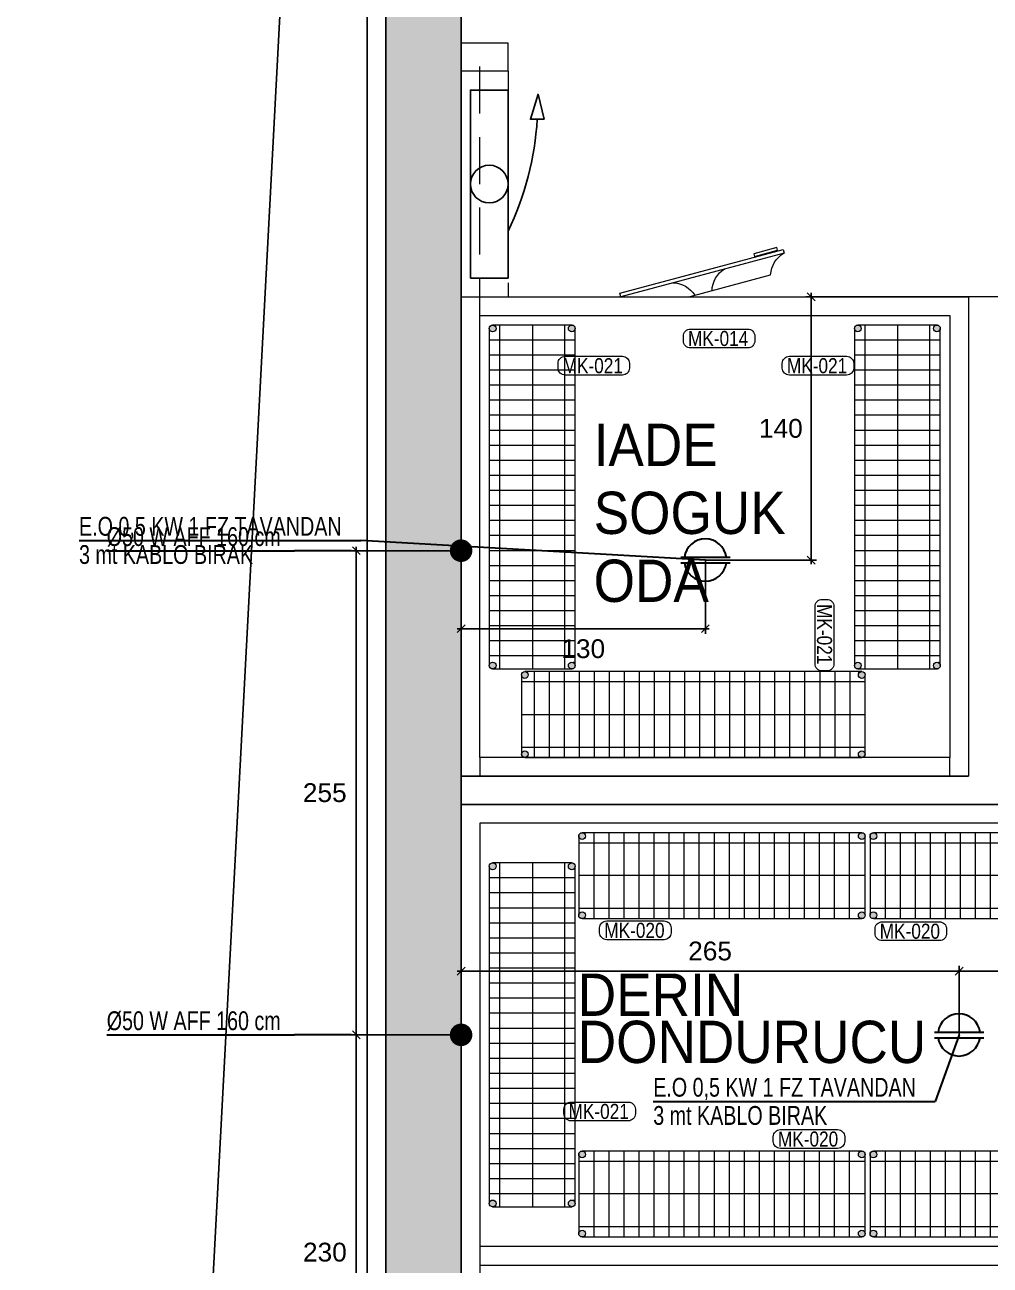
# Model space of a CAD drawing. Extents: x -5598 to 26293, y -3808 to 13850.
# Drawn here: x -2162 to -1648, y 5875 to 6535 of the extents above; entities that cross this region are included whole.
import ezdxf
from ezdxf.enums import TextEntityAlignment as Align

# ---------------------------------------------------------------- set-up
doc = ezdxf.new("R2010")
doc.units = 0
doc.header["$LTSCALE"] = 100
doc.header["$MEASUREMENT"] = 0
doc.set_wipeout_variables(frame=1)
doc.linetypes.add('HIDDEN', pattern=[0.375, 0.25, -0.125])
for name, color, linetype, lineweight in [('AD', 5, 'Continuous', 9), ('AK', 7, 'Continuous', 15), ('AP', 6, 'Continuous', 15), ('Y-DUVAR GAZBETON', 161, 'Continuous', 20)]:
    doc.layers.add(name, color=color, linetype=linetype, lineweight=lineweight)
for name, color, linetype in [('IZ', 7, 'Continuous'), ('KOLON', 7, 'Continuous'), ('MERD', 7, 'Continuous'), ('OLCU DIS', 7, 'Continuous'), ('Rec-mantolamakulerengi', 230, 'Continuous'), ('TARAMA', 7, 'Continuous'), ('TEFRIS YANGIN', 7, 'Continuous')]:
    doc.layers.add(name, color=color, linetype=linetype)
for name, color, linetype, lineweight, true_color in [('MAKPA COLD ROOM', 7, 'Continuous', 15, 0x143d69), ('MAKPA ELEKTRIK', 7, 'Continuous', 30, 0x93039a), ('MAKPA SIHHI', 7, 'Continuous', 30, 0x428a93)]:
    doc.layers.add(name, color=color, linetype=linetype, lineweight=lineweight, true_color=true_color)
doc.styles.add('MAKPA TESISAT', font='arial.ttf', dxfattribs={"height": 10})
doc.styles.add('olcu', font='romans.shx', dxfattribs={"width": 0.5})
doc.styles.add('POZ TEXT', font='ARIALN.TTF', dxfattribs={"height": 8})
doc.styles.get("Standard").update_dxf_attribs({"font": 'arial.ttf'})
doc.dimstyles.new('1-200', dxfattribs={"dimtxt": 40, "dimasz": 2, "dimexe": 0, "dimexo": 0, "dimgap": 10, "dimtad": 1, "dimdec": 4, "dimrnd": 0.1, "dimzin": 9, "dimdsep": 46, "dimtxsty": 'olcu', "dimblk1": 'SOL', "dimblk2": 'SAG', "dimsah": 1, "dimcen": 0, "dimse1": 1, "dimse2": 1, "dimclre": 13, "dimadec": 0, "dimazin": 0, "dimtfac": 1, "dimtdec": 4, "dimtix": 1, "dimtmove": 2, "dimatfit": 2, "dimldrblk": 'SOL', "dimfxl": 0, "dimtolj": 1, "dimarcsym": 0})
doc.dimstyles.new('MAKPA TESISAT DIM', dxfattribs={"dimscale": 0.7, "dimtxt": 12, "dimasz": 6, "dimexe": 4, "dimexo": 0, "dimgap": 8, "dimtad": 2, "dimtih": 1, "dimtoh": 1, "dimdec": 0, "dimrnd": 5, "dimzin": 0, "dimdsep": 46, "dimtxsty": 'MAKPA TESISAT', "dimblk1": 'OBLIQUE', "dimblk2": 'OBLIQUE', "dimsah": 1, "dimcen": 0, "dimdle": 3, "dimclrd": 256, "dimclre": 256, "dimclrt": 256, "dimadec": 0, "dimazin": 0, "dimtfac": 1, "dimtdec": 0, "dimtix": 1, "dimtofl": 0, "dimtmove": 2, "dimatfit": 3, "dimldrblk": 'OBLIQUE', "dimfxl": 0, "dimtvp": 7, "dimtolj": 1, "dimtzin": 0, "dimarcsym": 0})

# ---------------------------------------------------------------- blocks, each defined once
blk = doc.blocks.new('TASIYICI SISTEM (1.BODRUM KAT)')
at = {"layer": 'TARAMA'}
h = blk.add_hatch(dxfattribs=at)
h.set_pattern_fill('ANSI33', color=253, scale=100)
h.set_pattern_definition([(45, (-5880, -12320), (-17.67767, 17.67767), []), (45, (-5862.322, -12320), (-17.67767, 17.67767), [12.5, -6.25])])
h.paths.add_polyline_path([(-7810, -4715), (-7850, -4715), (-7850, -10120), (-8480, -10120), (-8480, -4715), (-8780, -4715), (-8780, -2330), (-8550, -2330), (-8550, -60), (-6090, -60), (-6090, 30), (-8640, 30), (-8640, -2260), (-8850, -2260), (-8850, -4785), (-8530, -4785), (-8530, -10160), (-5890, -10160), (-5890, -10120), (-7810, -10120)])
at = {"layer": 'IZ', "color": 8, "linetype": 'HIDDEN'}
blk.add_lwpolyline([(-7810, -4715), (-6490, -4715), (-6490, -10120), (-7810, -10120)], close=True, dxfattribs=at)
at = {"layer": 'KOLON', "color": 4}
for points in [[(-7850, -10120), (-7850, -4715)], [(-7810, -10120), (-7810, -4715)]]:
    blk.add_lwpolyline(points, dxfattribs=at)
blk = doc.blocks.new('SOL')
at = {"color": 0}
for p, q in [((0, 30), (0, -6.96)), ((7.58, 0), (-6.97, 0))]:
    blk.add_line(p, q, dxfattribs=at)
blk.add_circle((0, 0), 3, dxfattribs=at)
blk = doc.blocks.new('SAG')
at = {"color": 0}
for p, q in [((0, -30), (0, 6.96)), ((7.58, 0), (-6.97, 0))]:
    blk.add_line(p, q, dxfattribs=at)
blk.add_circle((0, 0), 3, dxfattribs=at)
blk = doc.blocks.new('*D332')
at = {"layer": 'OLCU DIS', "color": 0, "lineweight": -2, "transparency": 16777216}
blk.add_line((21268, -935), (-2968, -935), dxfattribs=at)
at = {"layer": 'OLCU DIS', "color": 0, "lineweight": -2, "transparency": 16777216, "xscale": 2, "yscale": 2, "zscale": 2, "rotation": 180}
blk.add_blockref('SAG', (-2970, -935), dxfattribs=at)
at = {"layer": 'OLCU DIS', "color": 0, "lineweight": -2, "transparency": 16777216, "xscale": 2, "yscale": 2, "zscale": 2}
blk.add_blockref('SOL', (21270, -935), dxfattribs=at)
at = {"layer": 'OLCU DIS', "color": 0, "transparency": 16777216, "insert": (9295.64, -905), "char_height": 40, "attachment_point": 5, "style": 'olcu'}
blk.add_mtext('\\A1;24240', dxfattribs=at)
blk = doc.blocks.new('*U598')
at = {"color": 0}
blk.add_lwpolyline([(-49.97, 20), (50.03, 20), (50.03, 0), (-49.97, 0)], close=True, dxfattribs=at)
blk.add_lwpolyline([(34.49, -19.13), (34.51, -11.92), (47.82, -16.02), (34.49, -19.13)], dxfattribs=at)
blk.add_circle((0.03, 10), 10, dxfattribs=at)
blk.add_arc((44.72, 145.24), 161.09, 244.3674, 266.36348, dxfattribs=at)
blk = doc.blocks.new('YANGIN DOLAPLARI-B1')
at = {"color": 0, "rotation": 90}
blk.add_blockref('*U598', (-1935, 6409.97), dxfattribs=at)
blk = doc.blocks.new('SOKAPI')
at = {"layer": 'MAKPA COLD ROOM'}
blk.add_line((11.82, -3.44), (79.73, -21.64), dxfattribs=at)
for points in [[(86.42, -35.23), (86.93, -33.29), (0, -10), (-0.52, -11.93)], [(83.39, -34.82), (83.02, -36.21), (70.73, -32.92), (71.1, -31.53)]]:
    blk.add_lwpolyline(points, close=True, dxfattribs=at)
for centre, radius, start, end in [((-0.14, 3.85), 14, 271.32537, 328.63654), ((27.39, -3.53), 14, 271.32537, 328.63654), ((62.53, -12.95), 14, 181.36346, 238.67463), ((94.35, -20.78), 14.65, 183.35111, 239.36194)]:
    blk.add_arc(centre, radius, start, end, dxfattribs=at)
blk.add_wipeout([(0, -10), (90, -10), (90, 0), (0, 0)]).dxf.layer = 'MAKPA COLD ROOM'
blk = doc.blocks.new('46x183')
at = {"layer": 'AD'}
h = blk.add_hatch(color=1, dxfattribs=at)
h.paths.add_polyline_path([(19.1, 181.1, 1), (22.7, 181.1, 1)])
h.paths.add_polyline_path([(-23, 181.1, 1), (-19.4, 181.1, 1)])
h.paths.add_polyline_path([(-23, 1.8, 1), (-19.4, 1.8, 1)])
h.paths.add_polyline_path([(22.7, 1.8, 1), (19.1, 1.8, 1)])
at = {"layer": 'AD', "color": 1}
blk.add_line((0, 182.9), (0, 0), dxfattribs=at)
for points in [[(-22.93, 181.6), (-23, 181.6)], [(-23, 181.1), (-23, 1.8)], [(-22.19, 179.6), (-23, 179.6)], [(-22.19, 179.6), (-23, 179.6)], [(21.2, 182.9), (-21.2, 182.9)], [(17.65, 182.9), (-17.95, 182.9)], [(-17.5, 182.9), (-17.5, 0)], [(17.2, 0), (17.2, 182.9)], [(22.7, 179.6), (21.89, 179.6)], [(22.7, 179.6), (21.89, 179.6)], [(22.7, 181.6), (22.63, 181.6)], [(22.7, 1.8), (22.7, 181.1)], [(22.7, 174.9), (-23, 174.9)], [(22.7, 174.9), (-23, 174.9)], [(22.7, 166.9), (-23, 166.9)], [(22.7, 166.9), (-23, 166.9)], [(22.7, 158.9), (-23, 158.9)], [(22.7, 158.9), (-23, 158.9)], [(22.7, 150.9), (-23, 150.9)], [(22.7, 150.9), (-23, 150.9)], [(22.7, 142.9), (-23, 142.9)], [(22.7, 142.9), (-23, 142.9)], [(22.7, 134.9), (-23, 134.9)], [(22.7, 134.9), (-23, 134.9)], [(22.7, 126.9), (-23, 126.9)], [(22.7, 126.9), (-23, 126.9)], [(22.7, 118.9), (-23, 118.9)], [(22.7, 118.9), (-23, 118.9)], [(22.7, 110.9), (-23, 110.9)], [(22.7, 110.9), (-23, 110.9)], [(22.7, 102.9), (-23, 102.9)], [(22.7, 102.9), (-23, 102.9)], [(22.7, 94.9), (-23, 94.9)], [(22.7, 94.9), (-23, 94.9)], [(22.7, 86.9), (-23, 86.9)], [(22.7, 86.9), (-23, 86.9)], [(22.7, 78.9), (-23, 78.9)], [(22.7, 78.9), (-23, 78.9)], [(22.7, 70.9), (-23, 70.9)], [(22.7, 70.9), (-23, 70.9)], [(22.7, 62.9), (-23, 62.9)], [(22.7, 62.9), (-23, 62.9)], [(22.7, 54.9), (-23, 54.9)], [(22.7, 54.9), (-23, 54.9)], [(22.7, 46.9), (-23, 46.9)], [(22.7, 38.9), (-23, 38.9)], [(22.7, 30.9), (-23, 30.9)], [(22.7, 22.9), (-23, 22.9)], [(22.7, 14.9), (-23, 14.9)], [(22.7, 6.9), (-23, 6.9)], [(-22.95, 1.4), (-23, 1.4)], [(-21.2, 0), (21.2, 0)], [(22.7, 3.4), (21.72, 3.4)], [(22.7, 1.4), (22.65, 1.4)]]:
    blk.add_lwpolyline(points, dxfattribs=at)
for centre in [(-21.2, 181.1), (20.9, 181.1), (-21.2, 1.8), (20.9, 1.8)]:
    blk.add_circle(centre, 1.8, dxfattribs=at)
blk = doc.blocks.new('46x152')
at = {"layer": 'AD'}
h = blk.add_hatch(color=2, dxfattribs=at)
h.paths.add_polyline_path([(19.1, 150.6, 1), (22.7, 150.6, 1)])
h.paths.add_polyline_path([(-23, 150.6, 1), (-19.4, 150.6, 1)])
h.paths.add_polyline_path([(-23, 1.8, 1), (-19.4, 1.8, 1)])
h.paths.add_polyline_path([(22.7, 1.8, 1), (19.1, 1.8, 1)])
at = {"layer": 'AD', "color": 2}
blk.add_line((0, 0), (0, 152.4), dxfattribs=at)
for points in [[(21.2, 152.4), (-21.2, 152.4)], [(-17.5, 152.4), (-17.5, 0)], [(17.2, 0), (17.2, 152.4)], [(-22.93, 151.1), (-23, 151.1)], [(-23, 150.6), (-23, 1.8)], [(-22.19, 149.1), (-23, 149.1)], [(-22.19, 149.1), (-23, 149.1)], [(22.7, 149.1), (21.89, 149.1)], [(22.7, 149.1), (21.89, 149.1)], [(22.7, 151.1), (22.63, 151.1)], [(22.7, 1.8), (22.7, 150.6)], [(22.7, 144.4), (-23, 144.4)], [(22.7, 144.4), (-23, 144.4)], [(22.7, 136.4), (-23, 136.4)], [(22.7, 136.4), (-23, 136.4)], [(22.7, 128.4), (-23, 128.4)], [(22.7, 128.4), (-23, 128.4)], [(22.7, 120.4), (-23, 120.4)], [(22.7, 120.4), (-23, 120.4)], [(22.7, 112.4), (-23, 112.4)], [(22.7, 112.4), (-23, 112.4)], [(22.7, 104.4), (-23, 104.4)], [(22.7, 104.4), (-23, 104.4)], [(22.7, 96.4), (-23, 96.4)], [(22.7, 96.4), (-23, 96.4)], [(22.7, 88.4), (-23, 88.4)], [(22.7, 88.4), (-23, 88.4)], [(22.7, 80.4), (-23, 80.4)], [(22.7, 80.4), (-23, 80.4)], [(22.7, 72.4), (-23, 72.4)], [(22.7, 72.4), (-23, 72.4)], [(22.7, 64.4), (-23, 64.4)], [(22.7, 64.4), (-23, 64.4)], [(22.7, 56.4), (-23, 56.4)], [(22.7, 56.4), (-23, 56.4)], [(22.7, 48.4), (-23, 48.4)], [(22.7, 48.4), (-23, 48.4)], [(22.7, 40.4), (-23, 40.4)], [(22.7, 40.4), (-23, 40.4)], [(22.7, 32.4), (-23, 32.4)], [(22.7, 32.4), (-23, 32.4)], [(22.7, 24.4), (-23, 24.4)], [(22.7, 24.4), (-23, 24.4)], [(22.7, 16.4), (-23, 16.4)], [(22.7, 8.4), (-23, 8.4)], [(-22.95, 1.4), (-23, 1.4)], [(-21.2, 0), (21.2, 0)], [(22.7, 3.4), (21.72, 3.4)], [(22.7, 1.4), (22.65, 1.4)]]:
    blk.add_lwpolyline(points, dxfattribs=at)
for centre in [(-21.2, 150.6), (20.9, 150.6), (-21.2, 1.8), (20.9, 1.8)]:
    blk.add_circle(centre, 1.8, dxfattribs=at)
blk = doc.blocks.new('POZ_X')
at = {"layer": 'AP'}
blk.add_lwpolyline([(12.75, 10), (-17.75, 10, 0.414214), (-21.5, 6.25), (-21.5, 3.75, 0.414214), (-17.75, 0), (12.75, 0, 0.414214), (16.5, 3.75), (16.5, 6.25, 0.414214)], format="xyb", close=True, dxfattribs=at)
at = {"layer": 'AP', "style": 'POZ TEXT'}
blk.add_attdef('POZ_NO', text='', height=8, dxfattribs=at).set_placement((-3, 5), align=Align.MIDDLE_CENTER)
at = {"layer": 'AP', "style": 'POZ TEXT', "flags": 1}
blk.add_attdef('URUN_ADI', text='', height=7, dxfattribs=at).set_placement((-3, -4.34), align=Align.MIDDLE_CENTER)
blk = doc.blocks.new('SIHHI NOKTA')
at = {"layer": 'MAKPA SIHHI', "const_width": 6}
blk.add_lwpolyline([(3, 0, -1), (-3, 0, -1)], format="xyb", close=True, dxfattribs=at)
blk = doc.blocks.new('_OBLIQUE')
at = {"color": 0, "linetype": 'ByBlock', "lineweight": -2}
blk.add_line((-0.5, -0.5), (0.5, 0.5), dxfattribs=at)
blk = doc.blocks.new('*D980')
at = {"layer": 'MAKPA SIHHI', "lineweight": -2, "transparency": 16777216}
for p, q in [((-1930, 5997.5), (-1988.56, 5997.5)), ((-1985.76, 5764.15), (-1985.76, 5999.6)), ((-1930, 5766.25), (-1988.56, 5766.25))]:
    blk.add_line(p, q, dxfattribs=at)
at = {"layer": 'MAKPA SIHHI', "lineweight": -2, "transparency": 16777216, "xscale": 4.199999999999998, "yscale": 4.199999999999998, "zscale": 4.199999999999998}
for p, rotation in [((-1985.76, 5997.5), 90), ((-1985.76, 5766.25), 270)]:
    blk.add_blockref('_OBLIQUE', p, dxfattribs=dict(at, rotation=rotation))
at = {"layer": 'MAKPA SIHHI', "transparency": 16777216, "insert": (-2002.48, 5881.88), "char_height": 10, "attachment_point": 5, "style": 'MAKPA TESISAT'}
blk.add_mtext('\\A1;230', dxfattribs=at)
blk = doc.blocks.new('*D981')
at = {"layer": 'MAKPA SIHHI', "lineweight": -2, "transparency": 16777216}
for p, q in [((-1930, 6255), (-1988.56, 6255)), ((-1985.76, 5995.4), (-1985.76, 6257.1)), ((-1930, 5997.5), (-1988.56, 5997.5))]:
    blk.add_line(p, q, dxfattribs=at)
at = {"layer": 'MAKPA SIHHI', "lineweight": -2, "transparency": 16777216, "xscale": 4.199999999999998, "yscale": 4.199999999999998, "zscale": 4.199999999999998}
for p, rotation in [((-1985.76, 6255), 90), ((-1985.76, 5997.5), 270)]:
    blk.add_blockref('_OBLIQUE', p, dxfattribs=dict(at, rotation=rotation))
at = {"layer": 'MAKPA SIHHI', "transparency": 16777216, "insert": (-2002.53, 6126.25), "char_height": 10, "attachment_point": 5, "style": 'MAKPA TESISAT'}
blk.add_mtext('\\A1;255', dxfattribs=at)
blk = doc.blocks.new('ELK.KABLO')
at = {"layer": 'MAKPA ELEKTRIK'}
for p, q in [((-13.125, 1.5), (13.125, 1.5)), ((-13.125, -1.5), (13.125, -1.5))]:
    blk.add_line(p, q, dxfattribs=at)
for start, end in [(7.662256, 172.337744), (187.662256, 352.337744)]:
    blk.add_arc((0, 0), 11.25, start, end, dxfattribs=at)
blk = doc.blocks.new('*D1031')
at = {"layer": 'MAKPA ELEKTRIK', "lineweight": -2, "transparency": 16777216}
for p, q in [((-1930, 6250), (-1930, 6210.72)), ((-1800, 6250), (-1800, 6210.72)), ((-1797.9, 6213.52), (-1932.1, 6213.52))]:
    blk.add_line(p, q, dxfattribs=at)
at = {"layer": 'MAKPA ELEKTRIK', "lineweight": -2, "transparency": 16777216, "xscale": 4.199999999999998, "yscale": 4.199999999999998, "zscale": 4.199999999999998, "rotation": 180}
blk.add_blockref('_OBLIQUE', (-1930, 6213.52), dxfattribs=at)
at = {"layer": 'MAKPA ELEKTRIK', "lineweight": -2, "transparency": 16777216, "xscale": 4.199999999999998, "yscale": 4.199999999999998, "zscale": 4.199999999999998}
blk.add_blockref('_OBLIQUE', (-1800, 6213.52), dxfattribs=at)
at = {"layer": 'MAKPA ELEKTRIK', "transparency": 16777216, "insert": (-1865, 6202.81), "char_height": 10, "attachment_point": 5, "style": 'MAKPA TESISAT'}
blk.add_mtext('\\A1;130', dxfattribs=at)
blk = doc.blocks.new('*D747')
at = {"layer": 'MAKPA ELEKTRIK', "lineweight": -2, "transparency": 16777216}
for p, q in [((-1660, 6390), (-1746.48, 6390)), ((-1743.68, 6392.1), (-1743.68, 6247.9)), ((-1800, 6250), (-1740.88, 6250))]:
    blk.add_line(p, q, dxfattribs=at)
at = {"layer": 'MAKPA ELEKTRIK', "lineweight": -2, "transparency": 16777216, "xscale": 4.199999999999998, "yscale": 4.199999999999998, "zscale": 4.199999999999998}
for p, rotation in [((-1743.68, 6390), 90), ((-1743.68, 6250), 270)]:
    blk.add_blockref('_OBLIQUE', p, dxfattribs=dict(at, rotation=rotation))
at = {"layer": 'MAKPA ELEKTRIK', "transparency": 16777216, "insert": (-1759.84, 6320), "char_height": 10, "attachment_point": 5, "style": 'MAKPA TESISAT'}
blk.add_mtext('\\A1;140', dxfattribs=at)
blk = doc.blocks.new('*D1032')
at = {"layer": 'MAKPA ELEKTRIK', "lineweight": -2, "transparency": 16777216}
for p, q in [((-1662.9, 6031.33), (-1932.1, 6031.33)), ((-1930, 5997.5), (-1930, 6034.13)), ((-1665, 5997.5), (-1665, 6034.13))]:
    blk.add_line(p, q, dxfattribs=at)
at = {"layer": 'MAKPA ELEKTRIK', "lineweight": -2, "transparency": 16777216, "xscale": 4.199999999999998, "yscale": 4.199999999999998, "zscale": 4.199999999999998, "rotation": 180}
blk.add_blockref('_OBLIQUE', (-1930, 6031.33), dxfattribs=at)
at = {"layer": 'MAKPA ELEKTRIK', "lineweight": -2, "transparency": 16777216, "xscale": 4.199999999999998, "yscale": 4.199999999999998, "zscale": 4.199999999999998}
blk.add_blockref('_OBLIQUE', (-1665, 6031.33), dxfattribs=at)
at = {"layer": 'MAKPA ELEKTRIK', "transparency": 16777216, "insert": (-1797.5, 6042.04), "char_height": 10, "attachment_point": 5, "style": 'MAKPA TESISAT'}
blk.add_mtext('\\A1;265', dxfattribs=at)
blk = doc.blocks.new('*D1033')
at = {"layer": 'MAKPA ELEKTRIK', "lineweight": -2, "transparency": 16777216}
for p, q in [((-1667.1, 6031.33), (-1412.9, 6031.33)), ((-1665, 5997.5), (-1665, 6034.13)), ((-1415, 5997.5), (-1415, 6034.13))]:
    blk.add_line(p, q, dxfattribs=at)
at = {"layer": 'MAKPA ELEKTRIK', "lineweight": -2, "transparency": 16777216, "xscale": 4.199999999999998, "yscale": 4.199999999999998, "zscale": 4.199999999999998, "rotation": 180}
blk.add_blockref('_OBLIQUE', (-1665, 6031.33), dxfattribs=at)
at = {"layer": 'MAKPA ELEKTRIK', "lineweight": -2, "transparency": 16777216, "xscale": 4.199999999999998, "yscale": 4.199999999999998, "zscale": 4.199999999999998}
blk.add_blockref('_OBLIQUE', (-1415, 6031.33), dxfattribs=at)
at = {"layer": 'MAKPA ELEKTRIK', "transparency": 16777216, "insert": (-1540, 6042.04), "char_height": 10, "attachment_point": 5, "style": 'MAKPA TESISAT'}
blk.add_mtext('\\A1;250', dxfattribs=at)
blk = doc.blocks.new('*D749')
at = {"layer": 'MAKPA ELEKTRIK', "lineweight": -2, "transparency": 16777216}
for p, q in [((-1460, 5875), (-1564.42, 5875)), ((-1561.62, 5764.15), (-1561.62, 5877.1)), ((-1665, 5766.25), (-1558.82, 5766.25))]:
    blk.add_line(p, q, dxfattribs=at)
at = {"layer": 'MAKPA ELEKTRIK', "lineweight": -2, "transparency": 16777216, "xscale": 4.199999999999998, "yscale": 4.199999999999998, "zscale": 4.199999999999998}
for p, rotation in [((-1561.62, 5875), 90), ((-1561.62, 5766.25), 270)]:
    blk.add_blockref('_OBLIQUE', p, dxfattribs=dict(at, rotation=rotation))
at = {"layer": 'MAKPA ELEKTRIK', "transparency": 16777216, "insert": (-1545.46, 5820.63), "char_height": 10, "attachment_point": 5, "style": 'MAKPA TESISAT'}
blk.add_mtext('\\A1;110', dxfattribs=at)

msp = doc.modelspace()

# ---------------------------------------------------------------- linework, layer by layer
at = {"layer": 'MAKPA COLD ROOM'}
for points in [[(-1920, 6135.00002), (-1670, 6135.00002), (-1670, 6145.00002), (-1920, 6145.00002)], [(-1660, 6120.00002), (-1930, 6120.00002), (-1930, 3880), (-1390, 3880), (-1390, 4260), (-1460, 4260), (-1460, 4330), (-1390, 4330), (-1390, 4725), (-1460, 4725), (-1460, 4795), (-1390, 4795), (-1390, 5350), (-1460, 5350), (-1460, 5420), (-1390, 5420), (-1390, 5805.00004), (-1460, 5805.00004), (-1460, 5875.00004), (-1390, 5875.00004), (-1390, 6120.00002), (-1660, 6120.00002)], [(-1670, 6110.00002), (-1920, 6110.00002), (-1920, 3890), (-1400, 3890), (-1400, 4250), (-1470, 4250), (-1470, 4340), (-1400, 4340), (-1400, 4715), (-1470, 4715), (-1470, 4805), (-1400, 4805), (-1400, 5340), (-1470, 5340), (-1470, 5430), (-1400, 5430), (-1400, 5795.00004), (-1470, 5795.00004), (-1470, 5885.00004), (-1400, 5885.00004), (-1400, 6110.00002), (-1670, 6110.00002)], [(-1920, 5875.00004), (-1470, 5875.00004), (-1470, 5885.00004), (-1920, 5885.00004)]]:
    msp.add_lwpolyline(points, close=True, dxfattribs=at)
at = {"layer": 'MAKPA ELEKTRIK'}
for p, q in [((-2133.29146, 6260.46568), (-1983.29146, 6260.46568)), ((-1800, 6250.00002), (-1983.29146, 6260.46568)), ((-1665, 5997.50003), (-1677.74895, 5962.14164)), ((-1827.74895, 5962.14164), (-1677.74895, 5962.14164))]:
    msp.add_line(p, q, dxfattribs=at)
at = {"layer": 'MAKPA SIHHI'}
for p, q in [((-2118.56285, 6255.00002), (-2018.56285, 6255.00002)), ((-1988.56285, 6255.00002), (-2018.56285, 6255.00002)), ((-2118.56285, 5997.50003), (-2018.56285, 5997.50003)), ((-1988.56285, 5997.50003), (-2018.56285, 5997.50003))]:
    msp.add_line(p, q, dxfattribs=at)
at = {"layer": 'MERD', "color": 6}
msp.add_lwpolyline([(-2153.05091, 4147.37175), (-1970, 7605)], dxfattribs=at)
at = {"layer": 'Rec-mantolamakulerengi'}
msp.add_lwpolyline([(-1753, 6904.99996), (-1753, 6914.99995), (-1920, 6915.00004), (-1920, 7614), (-1980, 7614), (-1979.99858, 4059.77736)], dxfattribs=at)
at = {"layer": 'Y-DUVAR GAZBETON'}
for p, q in [((-1905, 6525.00002), (-1930, 6525.00002)), ((-1905, 6510.00002), (-1905, 6525.00002)), ((-1905, 6510.00002), (-1930, 6510.00002)), ((-1579, 6390.00002), (-1660, 6390.00002)), ((-1660, 6390.00002), (-1660, 6135.00002)), ((-1930, 6135.00002), (-1660, 6135.00002)), ((-1930, 6120.00002), (-1390, 6120.00002))]:
    msp.add_line(p, q, dxfattribs=at)
at = {"layer": 'Y-DUVAR GAZBETON', "color": 16, "linetype": 'HIDDEN'}
for p, q in [((-1920, 6374.97051), (-1920, 6524.97083)), ((-1905, 6509.97083), (-1905, 6389.97051))]:
    msp.add_line(p, q, dxfattribs=at)

# ---------------------------------------------------------------- block references
at = {"layer": 'AK'}
for p in [(-1892, 6192.10002), (-1697.7, 6192.10002), (-1892, 5906.05003)]:
    msp.add_blockref('46x183', p, dxfattribs=at)
for name, p, rotation in [('46x183', (-1897.9, 6167.70002), 270), ('46x152', (-1715, 6082.30002), 90), ('46x152', (-1560, 6082.30002), 90), ('46x152', (-1715, 5913.00004), 90), ('46x152', (-1560, 5913.00004), 90)]:
    msp.add_blockref(name, p, dxfattribs=dict(at, rotation=rotation))
at = {"layer": 'AP', "ltscale": 6}
ref = msp.add_blockref('POZ_X', (-1790.20001, 6372.86169), dxfattribs=dict(at, xscale=-1, rotation=180))
ref.add_attrib('POZ_NO', 'MK-014', dxfattribs={"height": 8, "style": 'POZ TEXT'}).set_placement((-1793.20001, 6367.86169), align=Align.MIDDLE_CENTER)
ref = msp.add_blockref('POZ_X', (-1856.91472, 6358.39206), dxfattribs=dict(at, xscale=-1, rotation=180))
ref.add_attrib('POZ_NO', 'MK-021', dxfattribs={"height": 8, "style": 'POZ TEXT'}).set_placement((-1859.91472, 6353.39206), align=Align.MIDDLE_CENTER)
ref = msp.add_blockref('POZ_X', (-1737.57315, 6358.39206), dxfattribs=dict(at, xscale=-1, rotation=180))
ref.add_attrib('POZ_NO', 'MK-021', dxfattribs={"height": 8, "style": 'POZ TEXT'}).set_placement((-1740.57315, 6353.39206), align=Align.MIDDLE_CENTER)
ref = msp.add_blockref('POZ_X', (-1731.60796, 6207.57317), dxfattribs=dict(at, xscale=-1, rotation=90))
ref.add_attrib('POZ_NO', 'MK-021', dxfattribs={"height": 8, "rotation": 270, "style": 'POZ TEXT'}).set_placement((-1736.60796, 6210.57317), align=Align.MIDDLE_CENTER)
ref = msp.add_blockref('POZ_X', (-1834.754, 6058.09783), dxfattribs=dict(at, xscale=-1, rotation=180))
ref.add_attrib('POZ_NO', 'MK-020', dxfattribs={"height": 8, "style": 'POZ TEXT'}).set_placement((-1837.754, 6053.09783), align=Align.MIDDLE_CENTER)
ref = msp.add_blockref('POZ_X', (-1688.18433, 6057.61651), dxfattribs=dict(at, xscale=-1, rotation=180))
ref.add_attrib('POZ_NO', 'MK-020', dxfattribs={"height": 8, "style": 'POZ TEXT'}).set_placement((-1691.18433, 6052.61651), align=Align.MIDDLE_CENTER)
ref = msp.add_blockref('POZ_X', (-1853.77327, 5961.78425), dxfattribs=dict(at, xscale=-1, rotation=180))
ref.add_attrib('POZ_NO', 'MK-021', dxfattribs={"height": 8, "style": 'POZ TEXT'}).set_placement((-1856.77327, 5956.78425), align=Align.MIDDLE_CENTER)
ref = msp.add_blockref('POZ_X', (-1742.35803, 5947.10175), dxfattribs=dict(at, xscale=-1, rotation=180))
ref.add_attrib('POZ_NO', 'MK-020', dxfattribs={"height": 8, "style": 'POZ TEXT'}).set_placement((-1745.35803, 5942.10175), align=Align.MIDDLE_CENTER)
at = {"layer": 'KOLON'}
msp.add_blockref('TASIYICI SISTEM (1.BODRUM KAT)', (5880, 12320), dxfattribs=at)
at = {"layer": 'MAKPA ELEKTRIK'}
for p in [(-1800, 6250.00002), (-1665, 5997.50003)]:
    msp.add_blockref('ELK.KABLO', p, dxfattribs=at)
at = {"layer": 'MAKPA SIHHI'}
for p in [(-1930, 6255.00002), (-1930, 5997.50003)]:
    msp.add_blockref('SIHHI NOKTA', p, dxfattribs=at)
at = {"layer": 'TEFRIS YANGIN', "color": 11}
msp.add_blockref('YANGIN DOLAPLARI-B1', (30, 40), dxfattribs=at)

# ---------------------------------------------------------------- texts
at = {"layer": 'AP', "color": 1, "ltscale": 0.2, "width": 0.9}
for s, p in [('IADE', (-1859.44738, 6300.02899)), ('SOGUK', (-1859.44738, 6263.88472)), ('ODA', (-1859.44738, 6227.74045)), ('DERIN', (-1867.89831, 6007.59685)), ('DONDURUCU', (-1867.89831, 5982.51185))]:
    msp.add_text(s, height=22.5, dxfattribs=at).set_placement(p)
at = {"layer": 'MAKPA ELEKTRIK', "style": 'MAKPA TESISAT', "width": 0.75}
for s, p in [('E.O 0,5 KW 1 FZ TAVANDAN', (-2133.29146, 6262.96568)), ('3 mt KABLO BIRAK', (-2133.29146, 6247.96568)), ('E.O 0,5 KW 1 FZ TAVANDAN', (-1827.74895, 5964.64164)), ('3 mt KABLO BIRAK', (-1827.74895, 5949.64164))]:
    msp.add_text(s, height=10.00188, dxfattribs=at).set_placement(p)
at = {"layer": 'MAKPA SIHHI', "style": 'MAKPA TESISAT', "width": 0.75}
for p in [(-2118.56285, 6257.50002), (-2118.56285, 6000.00003)]:
    msp.add_text('%%C50 W AFF 160 cm', height=10.00188, dxfattribs=at).set_placement(p)

# ---------------------------------------------------------------- dimensions: what is measured, and where the dimension line sits
at = {"layer": 'MAKPA ELEKTRIK'}
for base, p1, p2, picture, middle in [((-1930, 6213.51867), (-1800, 6250.00002), (-1930, 6250.00002), '*D1031', (-1865, 6202.80953)), ((-1930, 6031.33448), (-1665, 5997.50003), (-1930, 5997.50003), '*D1032', (-1797.5, 6042.04021)), ((-1415, 6031.33448), (-1665, 5997.50003), (-1415, 5997.50003), '*D1033', (-1540, 6042.04021))]:
    dim = msp.add_linear_dim(base=base, p1=p1, p2=p2, dimstyle='MAKPA TESISAT DIM', override={"dimfxl": 0}, dxfattribs=at)
    dim.commit()
    dim.dimension.update_dxf_attribs({"geometry": picture, "text_midpoint": middle})
dim = msp.add_linear_dim(base=(-1561.61994, 5875.00004), p1=(-1665, 5766.25003), p2=(-1460, 5875.00004), angle=90, dimstyle='MAKPA TESISAT DIM', override={"dimfxl": 0}, dxfattribs=at)
dim.commit()
dim.dimension.update_dxf_attribs({"geometry": '*D749', "text_midpoint": (-1545.4606, 5820.62503)})
at = {"layer": 'MAKPA SIHHI'}
for base, p1, p2, picture, middle in [((-1985.76285, 6255.00002), (-1930, 5997.50003), (-1930, 6255.00002), '*D981', (-2002.5327, 6126.25002)), ((-1985.76285, 5997.50003), (-1930, 5766.25003), (-1930, 5997.50003), '*D980', (-2002.47813, 5881.87503))]:
    dim = msp.add_linear_dim(base=base, p1=p1, p2=p2, angle=90, dimstyle='MAKPA TESISAT DIM', override={"dimfxl": 0}, dxfattribs=at)
    dim.commit()
    dim.dimension.update_dxf_attribs({"geometry": picture, "text_midpoint": middle})
at = {"layer": 'OLCU DIS', "color": 7}
dim = msp.add_linear_dim(base=(-2970, -935), p1=(21270, -635), p2=(-2970, 7535), dimstyle='1-200', dxfattribs=at)
dim.commit()
dim.dimension.update_dxf_attribs({"geometry": '*D332', "text_midpoint": (9295.63768, -905), "dimtype": 160})

# ---------------------------------------------------------------- next in the draw order: block references
at = {"layer": 'AK', "xscale": -1, "rotation": 180}
msp.add_blockref('SOKAPI', (-1845, 6380.00002), dxfattribs=at)

# ---------------------------------------------------------------- next in the draw order: linework, layer by layer
at = {"layer": 'MAKPA COLD ROOM'}
for points in [[(-1660, 6135.00002), (-1930, 6135.00002), (-1930, 6390.00002), (-1660, 6390.00002)], [(-1670, 6145.00002), (-1920, 6145.00002), (-1920, 6380.00002), (-1670, 6380.00002)]]:
    msp.add_lwpolyline(points, close=True, dxfattribs=at)

# ---------------------------------------------------------------- next in the draw order: dimensions: what is measured, and where the dimension line sits
at = {"layer": 'MAKPA ELEKTRIK'}
dim = msp.add_linear_dim(base=(-1743.67827, 6250.00002), p1=(-1660, 6390.00002), p2=(-1800, 6250.00002), angle=90, dimstyle='MAKPA TESISAT DIM', override={"dimfxl": 0}, dxfattribs=at)
dim.commit()
dim.dimension.update_dxf_attribs({"geometry": '*D747', "text_midpoint": (-1759.83761, 6320.00002)})

doc.saveas('drawing.dxf')
